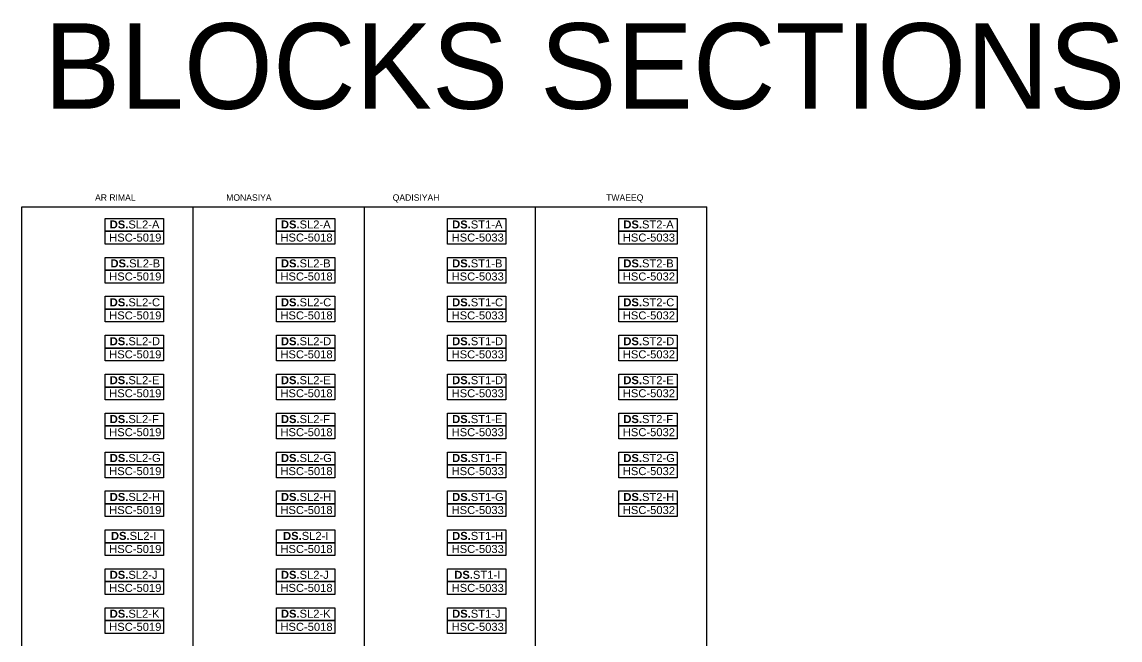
# Model space of a CAD drawing. Header units: metres. Extents: x -325 to 301, y -147 to 149.
# Drawn here: x -230.8 to -166.7, y 112.7 to 148.8 of the extents above; entities that cross this region are included whole.
import ezdxf

# ---------------------------------------------------------------- set-up
doc = ezdxf.new("R2010")
doc.units = ezdxf.units.M
doc.layers.add('A-KEYPLAN DS', color=7, linetype='Continuous', true_color=0xcc6600)
for name, color, linetype in [('A-KEYPLAN_HATCH', 7, 'Continuous'), ('A_TEXT_2', 7, 'Continuous'), ('EIT_0 Llegenda', 7, 'Continuous')]:
    doc.layers.add(name, color=color, linetype=linetype)
doc.styles.get("Standard").update_dxf_attribs({"font": 'arial.ttf'})
doc.styles.add('x-llegenda materials$0$ENGRAVERS', font='TT0586M.TTF')

# ---------------------------------------------------------------- blocks, each defined once
blk = doc.blocks.new('DA_SL2_A_RIM')
at = {"layer": 'A-KEYPLAN DS'}
for points in [[(3.408, 0.75), (6.816, 0.75), (6.816, 0), (3.408, 0)], [(3.408, 0), (6.816, 0), (6.816, -0.75), (3.408, -0.75)]]:
    blk.add_lwpolyline(points, close=True, dxfattribs=at)
at = {"layer": 'A_TEXT_2', "attachment_point": 1}
for s, insert, char_height in [('{\\fArial|b1|i0|c0|p34;DS.}SL2-A', (3.674, 0.634), 0.46757), ('HSC-5019', (3.642, -0.131), 0.4676)]:
    blk.add_mtext_dynamic_manual_height_columns(s, width=2.72351, gutter_width=2.805, heights=[0], dxfattribs=dict(at, insert=insert, char_height=char_height))
blk = doc.blocks.new('DA_SL2_B_RIM')
at = {"layer": 'A-KEYPLAN DS'}
for points in [[(3.408, 0.75), (6.816, 0.75), (6.816, 0), (3.408, 0)], [(3.408, 0), (6.816, 0), (6.816, -0.75), (3.408, -0.75)]]:
    blk.add_lwpolyline(points, close=True, dxfattribs=at)
at = {"layer": 'A_TEXT_2', "attachment_point": 1}
for s, insert, char_height in [('{\\fArial|b1|i0|c0|p34;DS.}SL2-B', (3.717, 0.634), 0.46757), ('HSC-5019', (3.642, -0.131), 0.4676)]:
    blk.add_mtext_dynamic_manual_height_columns(s, width=2.72351, gutter_width=2.805, heights=[0], dxfattribs=dict(at, insert=insert, char_height=char_height))
blk = doc.blocks.new('DA_SL2_C_RIM')
at = {"layer": 'A-KEYPLAN DS'}
for points in [[(3.408, 0.75), (6.816, 0.75), (6.816, 0), (3.408, 0)], [(3.408, 0), (6.816, 0), (6.816, -0.75), (3.408, -0.75)]]:
    blk.add_lwpolyline(points, close=True, dxfattribs=at)
at = {"layer": 'A_TEXT_2', "attachment_point": 1}
for s, insert, char_height in [('{\\fArial|b1|i0|c0|p34;DS.}SL2-C', (3.674, 0.634), 0.46757), ('HSC-5019', (3.642, -0.131), 0.4676)]:
    blk.add_mtext_dynamic_manual_height_columns(s, width=2.72351, gutter_width=2.805, heights=[0], dxfattribs=dict(at, insert=insert, char_height=char_height))
blk = doc.blocks.new('DA_SL2_D_RIM')
at = {"layer": 'A-KEYPLAN DS'}
for points in [[(3.408, 0.75), (6.816, 0.75), (6.816, 0), (3.408, 0)], [(3.408, 0), (6.816, 0), (6.816, -0.75), (3.408, -0.75)]]:
    blk.add_lwpolyline(points, close=True, dxfattribs=at)
at = {"layer": 'A_TEXT_2', "attachment_point": 1}
for s, insert, char_height in [('{\\fArial|b1|i0|c0|p34;DS.}SL2-D', (3.674, 0.634), 0.46757), ('HSC-5019', (3.642, -0.131), 0.4676)]:
    blk.add_mtext_dynamic_manual_height_columns(s, width=2.72351, gutter_width=2.805, heights=[0], dxfattribs=dict(at, insert=insert, char_height=char_height))
blk = doc.blocks.new('DA_SL2_E_RIM')
at = {"layer": 'A-KEYPLAN DS'}
for points in [[(3.408, 0.75), (6.816, 0.75), (6.816, 0), (3.408, 0)], [(3.408, 0), (6.816, 0), (6.816, -0.75), (3.408, -0.75)]]:
    blk.add_lwpolyline(points, close=True, dxfattribs=at)
at = {"layer": 'A_TEXT_2', "attachment_point": 1}
for s, insert, char_height in [('{\\fArial|b1|i0|c0|p34;DS.}SL2-E', (3.674, 0.634), 0.46757), ('HSC-5019', (3.642, -0.131), 0.4676)]:
    blk.add_mtext_dynamic_manual_height_columns(s, width=2.72351, gutter_width=2.805, heights=[0], dxfattribs=dict(at, insert=insert, char_height=char_height))
blk = doc.blocks.new('DA_SL2_F_RIM')
at = {"layer": 'A-KEYPLAN DS'}
for points in [[(3.408, 0.75), (6.816, 0.75), (6.816, 0), (3.408, 0)], [(3.408, 0), (6.816, 0), (6.816, -0.75), (3.408, -0.75)]]:
    blk.add_lwpolyline(points, close=True, dxfattribs=at)
at = {"layer": 'A_TEXT_2', "attachment_point": 1}
for s, insert, char_height in [('{\\fArial|b1|i0|c0|p34;DS.}SL2-F', (3.674, 0.634), 0.46757), ('HSC-5019', (3.642, -0.131), 0.4676)]:
    blk.add_mtext_dynamic_manual_height_columns(s, width=2.72351, gutter_width=2.805, heights=[0], dxfattribs=dict(at, insert=insert, char_height=char_height))
blk = doc.blocks.new('DA_SL2_G_RIM')
at = {"layer": 'A-KEYPLAN DS'}
for points in [[(3.408, 0.75), (6.816, 0.75), (6.816, 0), (3.408, 0)], [(3.408, 0), (6.816, 0), (6.816, -0.75), (3.408, -0.75)]]:
    blk.add_lwpolyline(points, close=True, dxfattribs=at)
at = {"layer": 'A_TEXT_2', "attachment_point": 1}
for s, insert, char_height in [('{\\fArial|b1|i0|c0|p34;DS.}SL2-G', (3.674, 0.634), 0.46757), ('HSC-5019', (3.642, -0.131), 0.4676)]:
    blk.add_mtext_dynamic_manual_height_columns(s, width=2.72351, gutter_width=2.805, heights=[0], dxfattribs=dict(at, insert=insert, char_height=char_height))
blk = doc.blocks.new('DA_SL2_H_RIM')
at = {"layer": 'A-KEYPLAN DS'}
for points in [[(3.408, 0.75), (6.816, 0.75), (6.816, 0), (3.408, 0)], [(3.408, 0), (6.816, 0), (6.816, -0.75), (3.408, -0.75)]]:
    blk.add_lwpolyline(points, close=True, dxfattribs=at)
at = {"layer": 'A_TEXT_2', "attachment_point": 1}
for s, insert, char_height in [('{\\fArial|b1|i0|c0|p34;DS.}SL2-H', (3.674, 0.634), 0.46757), ('HSC-5019', (3.642, -0.131), 0.4676)]:
    blk.add_mtext_dynamic_manual_height_columns(s, width=2.72351, gutter_width=2.805, heights=[0], dxfattribs=dict(at, insert=insert, char_height=char_height))
blk = doc.blocks.new('DA_SL2_I_RIM')
at = {"layer": 'A-KEYPLAN DS'}
for points in [[(3.408, 0.75), (6.816, 0.75), (6.816, 0), (3.408, 0)], [(3.408, 0), (6.816, 0), (6.816, -0.75), (3.408, -0.75)]]:
    blk.add_lwpolyline(points, close=True, dxfattribs=at)
at = {"layer": 'A_TEXT_2', "attachment_point": 1}
for s, insert, char_height in [('{\\fArial|b1|i0|c0|p34;DS.}SL2-I', (3.746, 0.634), 0.46757), ('HSC-5019', (3.642, -0.131), 0.4676)]:
    blk.add_mtext_dynamic_manual_height_columns(s, width=2.72351, gutter_width=2.805, heights=[0], dxfattribs=dict(at, insert=insert, char_height=char_height))
blk = doc.blocks.new('DA_SL2_J_RIM')
at = {"layer": 'A-KEYPLAN DS'}
for points in [[(3.408, 0.75), (6.816, 0.75), (6.816, 0), (3.408, 0)], [(3.408, 0), (6.816, 0), (6.816, -0.75), (3.408, -0.75)]]:
    blk.add_lwpolyline(points, close=True, dxfattribs=at)
at = {"layer": 'A_TEXT_2', "attachment_point": 1}
for s, insert, char_height in [('{\\fArial|b1|i0|c0|p34;DS.}SL2-J', (3.674, 0.634), 0.46757), ('HSC-5019', (3.642, -0.131), 0.4676)]:
    blk.add_mtext_dynamic_manual_height_columns(s, width=2.72351, gutter_width=2.805, heights=[0], dxfattribs=dict(at, insert=insert, char_height=char_height))
blk = doc.blocks.new('DA_SL2_K_RIM')
at = {"layer": 'A-KEYPLAN DS'}
for points in [[(3.408, 0.75), (6.816, 0.75), (6.816, 0), (3.408, 0)], [(3.408, 0), (6.816, 0), (6.816, -0.75), (3.408, -0.75)]]:
    blk.add_lwpolyline(points, close=True, dxfattribs=at)
at = {"layer": 'A_TEXT_2', "attachment_point": 1}
for s, insert, char_height in [('{\\fArial|b1|i0|c0|p34;DS.}SL2-K', (3.674, 0.634), 0.46757), ('HSC-5019', (3.642, -0.131), 0.4676)]:
    blk.add_mtext_dynamic_manual_height_columns(s, width=2.72351, gutter_width=2.805, heights=[0], dxfattribs=dict(at, insert=insert, char_height=char_height))
blk = doc.blocks.new('DS_SL2_A_MON')
at = {"layer": 'A-KEYPLAN DS'}
for points in [[(0, 0.75), (3.408, 0.75), (3.408, 0), (0, 0)], [(0, 0), (3.408, 0), (3.408, -0.75), (0, -0.75)]]:
    blk.add_lwpolyline(points, close=True, dxfattribs=at)
at = {"layer": 'A_TEXT_2', "attachment_point": 1}
for s, insert, char_height in [('{\\fArial|b1|i0|c0|p34;DS.}SL2-A', (0.266, 0.634), 0.46757), ('HSC-5018', (0.234, -0.131), 0.4676)]:
    blk.add_mtext_dynamic_manual_height_columns(s, width=2.72351, gutter_width=2.805, heights=[0], dxfattribs=dict(at, insert=insert, char_height=char_height))
blk = doc.blocks.new('DS_SL2_B_MON')
at = {"layer": 'A-KEYPLAN DS'}
for points in [[(0, 0.75), (3.408, 0.75), (3.408, 0), (0, 0)], [(0, 0), (3.408, 0), (3.408, -0.75), (0, -0.75)]]:
    blk.add_lwpolyline(points, close=True, dxfattribs=at)
at = {"layer": 'A_TEXT_2', "attachment_point": 1}
for s, insert, char_height in [('{\\fArial|b1|i0|c0|p34;DS.}SL2-B', (0.266, 0.634), 0.46757), ('HSC-5018', (0.234, -0.131), 0.4676)]:
    blk.add_mtext_dynamic_manual_height_columns(s, width=2.72351, gutter_width=2.805, heights=[0], dxfattribs=dict(at, insert=insert, char_height=char_height))
blk = doc.blocks.new('DS_SL2_C_MON')
at = {"layer": 'A-KEYPLAN DS'}
for points in [[(0, 0.75), (3.408, 0.75), (3.408, 0), (0, 0)], [(0, 0), (3.408, 0), (3.408, -0.75), (0, -0.75)]]:
    blk.add_lwpolyline(points, close=True, dxfattribs=at)
at = {"layer": 'A_TEXT_2', "attachment_point": 1}
for s, insert, char_height in [('{\\fArial|b1|i0|c0|p34;DS.}SL2-C', (0.266, 0.634), 0.46757), ('HSC-5018', (0.234, -0.131), 0.4676)]:
    blk.add_mtext_dynamic_manual_height_columns(s, width=2.72351, gutter_width=2.805, heights=[0], dxfattribs=dict(at, insert=insert, char_height=char_height))
blk = doc.blocks.new('DS_SL2_D_MON')
at = {"layer": 'A-KEYPLAN DS'}
for points in [[(0, 0.75), (3.408, 0.75), (3.408, 0), (0, 0)], [(0, 0), (3.408, 0), (3.408, -0.75), (0, -0.75)]]:
    blk.add_lwpolyline(points, close=True, dxfattribs=at)
at = {"layer": 'A_TEXT_2', "attachment_point": 1}
for s, insert, char_height in [('{\\fArial|b1|i0|c0|p34;DS.}SL2-D', (0.266, 0.634), 0.46757), ('HSC-5018', (0.234, -0.131), 0.4676)]:
    blk.add_mtext_dynamic_manual_height_columns(s, width=2.72351, gutter_width=2.805, heights=[0], dxfattribs=dict(at, insert=insert, char_height=char_height))
blk = doc.blocks.new('DS_SL2_E_MON')
at = {"layer": 'A-KEYPLAN DS'}
for points in [[(0, 0.75), (3.408, 0.75), (3.408, 0), (0, 0)], [(0, 0), (3.408, 0), (3.408, -0.75), (0, -0.75)]]:
    blk.add_lwpolyline(points, close=True, dxfattribs=at)
at = {"layer": 'A_TEXT_2', "attachment_point": 1}
for s, insert, char_height in [('{\\fArial|b1|i0|c0|p34;DS.}SL2-E', (0.266, 0.634), 0.46757), ('HSC-5018', (0.234, -0.131), 0.4676)]:
    blk.add_mtext_dynamic_manual_height_columns(s, width=2.72351, gutter_width=2.805, heights=[0], dxfattribs=dict(at, insert=insert, char_height=char_height))
blk = doc.blocks.new('DS_SL2_F_MON')
at = {"layer": 'A-KEYPLAN DS'}
for points in [[(0, 0.75), (3.408, 0.75), (3.408, 0), (0, 0)], [(0, 0), (3.408, 0), (3.408, -0.75), (0, -0.75)]]:
    blk.add_lwpolyline(points, close=True, dxfattribs=at)
at = {"layer": 'A_TEXT_2', "attachment_point": 1}
for s, insert, char_height in [('{\\fArial|b1|i0|c0|p34;DS.}SL2-F', (0.266, 0.634), 0.46757), ('HSC-5018', (0.234, -0.131), 0.4676)]:
    blk.add_mtext_dynamic_manual_height_columns(s, width=2.72351, gutter_width=2.805, heights=[0], dxfattribs=dict(at, insert=insert, char_height=char_height))
blk = doc.blocks.new('DS_SL2_G_MON')
at = {"layer": 'A-KEYPLAN DS'}
for points in [[(0, 0.75), (3.408, 0.75), (3.408, 0), (0, 0)], [(0, 0), (3.408, 0), (3.408, -0.75), (0, -0.75)]]:
    blk.add_lwpolyline(points, close=True, dxfattribs=at)
at = {"layer": 'A_TEXT_2', "attachment_point": 1}
for s, insert, char_height in [('{\\fArial|b1|i0|c0|p34;DS.}SL2-G', (0.266, 0.634), 0.46757), ('HSC-5018', (0.234, -0.131), 0.4676)]:
    blk.add_mtext_dynamic_manual_height_columns(s, width=2.72351, gutter_width=2.805, heights=[0], dxfattribs=dict(at, insert=insert, char_height=char_height))
blk = doc.blocks.new('DS_SL2_H_MON')
at = {"layer": 'A-KEYPLAN DS'}
for points in [[(0, 0.75), (3.408, 0.75), (3.408, 0), (0, 0)], [(0, 0), (3.408, 0), (3.408, -0.75), (0, -0.75)]]:
    blk.add_lwpolyline(points, close=True, dxfattribs=at)
at = {"layer": 'A_TEXT_2', "attachment_point": 1}
for s, insert, char_height in [('{\\fArial|b1|i0|c0|p34;DS.}SL2-H', (0.266, 0.634), 0.46757), ('HSC-5018', (0.234, -0.131), 0.4676)]:
    blk.add_mtext_dynamic_manual_height_columns(s, width=2.72351, gutter_width=2.805, heights=[0], dxfattribs=dict(at, insert=insert, char_height=char_height))
blk = doc.blocks.new('DS_SL2_I_MON')
at = {"layer": 'A-KEYPLAN DS'}
for points in [[(0, 0.75), (3.408, 0.75), (3.408, 0), (0, 0)], [(0, 0), (3.408, 0), (3.408, -0.75), (0, -0.75)]]:
    blk.add_lwpolyline(points, close=True, dxfattribs=at)
at = {"layer": 'A_TEXT_2', "attachment_point": 1}
for s, insert, char_height in [('{\\fArial|b1|i0|c0|p34;DS.}SL2-I', (0.391, 0.634), 0.46757), ('HSC-5018', (0.234, -0.131), 0.4676)]:
    blk.add_mtext_dynamic_manual_height_columns(s, width=2.72351, gutter_width=2.805, heights=[0], dxfattribs=dict(at, insert=insert, char_height=char_height))
blk = doc.blocks.new('DS_SL2_J_MON')
at = {"layer": 'A-KEYPLAN DS'}
for points in [[(0, 0.75), (3.408, 0.75), (3.408, 0), (0, 0)], [(0, 0), (3.408, 0), (3.408, -0.75), (0, -0.75)]]:
    blk.add_lwpolyline(points, close=True, dxfattribs=at)
at = {"layer": 'A_TEXT_2', "attachment_point": 1}
for s, insert, char_height in [('{\\fArial|b1|i0|c0|p34;DS.}SL2-J', (0.266, 0.634), 0.46757), ('HSC-5018', (0.234, -0.131), 0.4676)]:
    blk.add_mtext_dynamic_manual_height_columns(s, width=2.72351, gutter_width=2.805, heights=[0], dxfattribs=dict(at, insert=insert, char_height=char_height))
blk = doc.blocks.new('DS_SL2_K_MON')
at = {"layer": 'A-KEYPLAN DS'}
for points in [[(0, 0.75), (3.408, 0.75), (3.408, 0), (0, 0)], [(0, 0), (3.408, 0), (3.408, -0.75), (0, -0.75)]]:
    blk.add_lwpolyline(points, close=True, dxfattribs=at)
at = {"layer": 'A_TEXT_2', "attachment_point": 1}
for s, insert, char_height in [('{\\fArial|b1|i0|c0|p34;DS.}SL2-K', (0.266, 0.634), 0.46757), ('HSC-5018', (0.234, -0.131), 0.4676)]:
    blk.add_mtext_dynamic_manual_height_columns(s, width=2.72351, gutter_width=2.805, heights=[0], dxfattribs=dict(at, insert=insert, char_height=char_height))
blk = doc.blocks.new('DS_ST1_A_QAD')
at = {"layer": 'A-KEYPLAN DS'}
for points in [[(0, 0.75), (3.408, 0.75), (3.408, 0), (0, 0)], [(0, 0), (3.408, 0), (3.408, -0.75), (0, -0.75)]]:
    blk.add_lwpolyline(points, close=True, dxfattribs=at)
at = {"layer": 'A_TEXT_2', "attachment_point": 1}
for s, insert, char_height in [('{\\fArial|b1|i0|c0|p34;DS.}ST1-A', (0.266, 0.634), 0.46757), ('HSC-5033', (0.234, -0.131), 0.4676)]:
    blk.add_mtext_dynamic_manual_height_columns(s, width=2.72351, gutter_width=2.805, heights=[0], dxfattribs=dict(at, insert=insert, char_height=char_height))
blk = doc.blocks.new('DS_ST1_B_QAD')
at = {"layer": 'A-KEYPLAN DS'}
for points in [[(0, 0.75), (3.408, 0.75), (3.408, 0), (0, 0)], [(0, 0), (3.408, 0), (3.408, -0.75), (0, -0.75)]]:
    blk.add_lwpolyline(points, close=True, dxfattribs=at)
at = {"layer": 'A_TEXT_2', "attachment_point": 1}
for s, insert, char_height in [('{\\fArial|b1|i0|c0|p34;DS.}ST1-B', (0.266, 0.634), 0.46757), ('HSC-5033', (0.234, -0.131), 0.4676)]:
    blk.add_mtext_dynamic_manual_height_columns(s, width=2.72351, gutter_width=2.805, heights=[0], dxfattribs=dict(at, insert=insert, char_height=char_height))
blk = doc.blocks.new('DS_ST1_C_QAD')
at = {"layer": 'A-KEYPLAN DS'}
for points in [[(0, 0.75), (3.408, 0.75), (3.408, 0), (0, 0)], [(0, 0), (3.408, 0), (3.408, -0.75), (0, -0.75)]]:
    blk.add_lwpolyline(points, close=True, dxfattribs=at)
at = {"layer": 'A_TEXT_2', "attachment_point": 1}
for s, insert, char_height in [('{\\fArial|b1|i0|c0|p34;DS.}ST1-C', (0.266, 0.634), 0.46757), ('HSC-5033', (0.234, -0.131), 0.4676)]:
    blk.add_mtext_dynamic_manual_height_columns(s, width=2.72351, gutter_width=2.805, heights=[0], dxfattribs=dict(at, insert=insert, char_height=char_height))
blk = doc.blocks.new('DS_ST1_D_QAD')
at = {"layer": 'A-KEYPLAN DS'}
for points in [[(0, 0.75), (3.408, 0.75), (3.408, 0), (0, 0)], [(0, 0), (3.408, 0), (3.408, -0.75), (0, -0.75)]]:
    blk.add_lwpolyline(points, close=True, dxfattribs=at)
at = {"layer": 'A_TEXT_2', "attachment_point": 1}
for s, insert, char_height in [('{\\fArial|b1|i0|c0|p34;DS.}ST1-D', (0.266, 0.634), 0.46757), ('HSC-5033', (0.234, -0.131), 0.4676)]:
    blk.add_mtext_dynamic_manual_height_columns(s, width=2.72351, gutter_width=2.805, heights=[0], dxfattribs=dict(at, insert=insert, char_height=char_height))
blk = doc.blocks.new('DS_ST1_D__QAD')
at = {"layer": 'A-KEYPLAN DS'}
for points in [[(0, 0.75), (3.408, 0.75), (3.408, 0), (0, 0)], [(0, 0), (3.408, 0), (3.408, -0.75), (0, -0.75)]]:
    blk.add_lwpolyline(points, close=True, dxfattribs=at)
at = {"layer": 'A_TEXT_2', "attachment_point": 1}
for s, insert, char_height in [("{\\fArial|b1|i0|c0|p34;DS.}ST1-D'", (0.266, 0.634), 0.46757), ('HSC-5033', (0.234, -0.131), 0.4676)]:
    blk.add_mtext_dynamic_manual_height_columns(s, width=2.72351, gutter_width=2.805, heights=[0], dxfattribs=dict(at, insert=insert, char_height=char_height))
blk = doc.blocks.new('DS_ST1_E_QAD')
at = {"layer": 'A-KEYPLAN DS'}
for points in [[(0, 0.75), (3.408, 0.75), (3.408, 0), (0, 0)], [(0, 0), (3.408, 0), (3.408, -0.75), (0, -0.75)]]:
    blk.add_lwpolyline(points, close=True, dxfattribs=at)
at = {"layer": 'A_TEXT_2', "attachment_point": 1}
for s, insert, char_height in [('{\\fArial|b1|i0|c0|p34;DS.}ST1-E', (0.266, 0.634), 0.46757), ('HSC-5033', (0.234, -0.131), 0.4676)]:
    blk.add_mtext_dynamic_manual_height_columns(s, width=2.72351, gutter_width=2.805, heights=[0], dxfattribs=dict(at, insert=insert, char_height=char_height))
blk = doc.blocks.new('DS_ST1_F_QAD')
at = {"layer": 'A-KEYPLAN DS'}
for points in [[(0, 0.75), (3.408, 0.75), (3.408, 0), (0, 0)], [(0, 0), (3.408, 0), (3.408, -0.75), (0, -0.75)]]:
    blk.add_lwpolyline(points, close=True, dxfattribs=at)
at = {"layer": 'A_TEXT_2', "attachment_point": 1}
for s, insert, char_height in [('{\\fArial|b1|i0|c0|p34;DS.}ST1-F', (0.266, 0.634), 0.46757), ('HSC-5033', (0.234, -0.131), 0.4676)]:
    blk.add_mtext_dynamic_manual_height_columns(s, width=2.72351, gutter_width=2.805, heights=[0], dxfattribs=dict(at, insert=insert, char_height=char_height))
blk = doc.blocks.new('DS_ST1_G_QAD')
at = {"layer": 'A-KEYPLAN DS'}
for points in [[(0, 0.75), (3.408, 0.75), (3.408, 0), (0, 0)], [(0, 0), (3.408, 0), (3.408, -0.75), (0, -0.75)]]:
    blk.add_lwpolyline(points, close=True, dxfattribs=at)
at = {"layer": 'A_TEXT_2', "attachment_point": 1}
for s, insert, char_height in [('{\\fArial|b1|i0|c0|p34;DS.}ST1-G', (0.266, 0.634), 0.46757), ('HSC-5033', (0.234, -0.131), 0.4676)]:
    blk.add_mtext_dynamic_manual_height_columns(s, width=2.72351, gutter_width=2.805, heights=[0], dxfattribs=dict(at, insert=insert, char_height=char_height))
blk = doc.blocks.new('DS_ST1_H_QAD')
at = {"layer": 'A-KEYPLAN DS'}
for points in [[(0, 0.75), (3.408, 0.75), (3.408, 0), (0, 0)], [(0, 0), (3.408, 0), (3.408, -0.75), (0, -0.75)]]:
    blk.add_lwpolyline(points, close=True, dxfattribs=at)
at = {"layer": 'A_TEXT_2', "attachment_point": 1}
for s, insert, char_height in [('{\\fArial|b1|i0|c0|p34;DS.}ST1-H', (0.266, 0.634), 0.46757), ('HSC-5033', (0.234, -0.131), 0.4676)]:
    blk.add_mtext_dynamic_manual_height_columns(s, width=2.72351, gutter_width=2.805, heights=[0], dxfattribs=dict(at, insert=insert, char_height=char_height))
blk = doc.blocks.new('DS_ST1_I_QAD')
at = {"layer": 'A-KEYPLAN DS'}
for points in [[(0, 0.75), (3.408, 0.75), (3.408, 0), (0, 0)], [(0, 0), (3.408, 0), (3.408, -0.75), (0, -0.75)]]:
    blk.add_lwpolyline(points, close=True, dxfattribs=at)
at = {"layer": 'A_TEXT_2', "attachment_point": 1}
for s, insert, char_height in [('{\\fArial|b1|i0|c0|p34;DS.}ST1-I', (0.391, 0.634), 0.46757), ('HSC-5033', (0.234, -0.131), 0.4676)]:
    blk.add_mtext_dynamic_manual_height_columns(s, width=2.72351, gutter_width=2.805, heights=[0], dxfattribs=dict(at, insert=insert, char_height=char_height))
blk = doc.blocks.new('DS_ST1_J_QAD')
at = {"layer": 'A-KEYPLAN DS'}
for points in [[(0, 0.75), (3.408, 0.75), (3.408, 0), (0, 0)], [(0, 0), (3.408, 0), (3.408, -0.75), (0, -0.75)]]:
    blk.add_lwpolyline(points, close=True, dxfattribs=at)
at = {"layer": 'A_TEXT_2', "attachment_point": 1}
for s, insert, char_height in [('{\\fArial|b1|i0|c0|p34;DS.}ST1-J', (0.266, 0.634), 0.46757), ('HSC-5033', (0.234, -0.131), 0.4676)]:
    blk.add_mtext_dynamic_manual_height_columns(s, width=2.72351, gutter_width=2.805, heights=[0], dxfattribs=dict(at, insert=insert, char_height=char_height))
blk = doc.blocks.new('DS_ST2_A_TWQ')
at = {"layer": 'A-KEYPLAN DS'}
for points in [[(0, 0.75), (3.408, 0.75), (3.408, 0), (0, 0)], [(0, 0), (3.408, 0), (3.408, -0.75), (0, -0.75)]]:
    blk.add_lwpolyline(points, close=True, dxfattribs=at)
at = {"layer": 'A_TEXT_2', "attachment_point": 1}
for s, insert, char_height in [('{\\fArial|b1|i0|c0|p34;DS.}ST2-A', (0.266, 0.634), 0.46757), ('HSC-5033', (0.234, -0.131), 0.4676)]:
    blk.add_mtext_dynamic_manual_height_columns(s, width=2.72351, gutter_width=2.805, heights=[0], dxfattribs=dict(at, insert=insert, char_height=char_height))
blk = doc.blocks.new('DS_ST2_B_TWQ')
at = {"layer": 'A-KEYPLAN DS'}
for points in [[(0, 0.75), (3.408, 0.75), (3.408, 0), (0, 0)], [(0, 0), (3.408, 0), (3.408, -0.75), (0, -0.75)]]:
    blk.add_lwpolyline(points, close=True, dxfattribs=at)
at = {"layer": 'A_TEXT_2', "attachment_point": 1}
for s, insert, char_height in [('{\\fArial|b1|i0|c0|p34;DS.}ST2-B', (0.266, 0.634), 0.46757), ('HSC-5032', (0.234, -0.131), 0.4676)]:
    blk.add_mtext_dynamic_manual_height_columns(s, width=2.72351, gutter_width=2.805, heights=[0], dxfattribs=dict(at, insert=insert, char_height=char_height))
blk = doc.blocks.new('DS_ST2_C_TWQ')
at = {"layer": 'A-KEYPLAN DS'}
for points in [[(0, 0.75), (3.408, 0.75), (3.408, 0), (0, 0)], [(0, 0), (3.408, 0), (3.408, -0.75), (0, -0.75)]]:
    blk.add_lwpolyline(points, close=True, dxfattribs=at)
at = {"layer": 'A_TEXT_2', "attachment_point": 1}
for s, insert, char_height in [('{\\fArial|b1|i0|c0|p34;DS.}ST2-C', (0.266, 0.634), 0.46757), ('HSC-5032', (0.234, -0.131), 0.4676)]:
    blk.add_mtext_dynamic_manual_height_columns(s, width=2.72351, gutter_width=2.805, heights=[0], dxfattribs=dict(at, insert=insert, char_height=char_height))
blk = doc.blocks.new('DS_ST2_D_TWQ')
at = {"layer": 'A-KEYPLAN DS'}
for points in [[(0, 0.75), (3.408, 0.75), (3.408, 0), (0, 0)], [(0, 0), (3.408, 0), (3.408, -0.75), (0, -0.75)]]:
    blk.add_lwpolyline(points, close=True, dxfattribs=at)
at = {"layer": 'A_TEXT_2', "attachment_point": 1}
for s, insert, char_height in [('{\\fArial|b1|i0|c0|p34;DS.}ST2-D', (0.266, 0.634), 0.46757), ('HSC-5032', (0.234, -0.131), 0.4676)]:
    blk.add_mtext_dynamic_manual_height_columns(s, width=2.72351, gutter_width=2.805, heights=[0], dxfattribs=dict(at, insert=insert, char_height=char_height))
blk = doc.blocks.new('DS_ST2_E_TWQ')
at = {"layer": 'A-KEYPLAN DS'}
for points in [[(0, 0.75), (3.408, 0.75), (3.408, 0), (0, 0)], [(0, 0), (3.408, 0), (3.408, -0.75), (0, -0.75)]]:
    blk.add_lwpolyline(points, close=True, dxfattribs=at)
at = {"layer": 'A_TEXT_2', "attachment_point": 1}
for s, insert, char_height in [('{\\fArial|b1|i0|c0|p34;DS.}ST2-E', (0.266, 0.634), 0.46757), ('HSC-5032', (0.234, -0.131), 0.4676)]:
    blk.add_mtext_dynamic_manual_height_columns(s, width=2.72351, gutter_width=2.805, heights=[0], dxfattribs=dict(at, insert=insert, char_height=char_height))
blk = doc.blocks.new('DS_ST2_F_TWQ')
at = {"layer": 'A-KEYPLAN DS'}
for points in [[(0, 0.75), (3.408, 0.75), (3.408, 0), (0, 0)], [(0, 0), (3.408, 0), (3.408, -0.75), (0, -0.75)]]:
    blk.add_lwpolyline(points, close=True, dxfattribs=at)
at = {"layer": 'A_TEXT_2', "attachment_point": 1}
for s, insert, char_height in [('{\\fArial|b1|i0|c0|p34;DS.}ST2-F', (0.266, 0.634), 0.46757), ('HSC-5032', (0.234, -0.131), 0.4676)]:
    blk.add_mtext_dynamic_manual_height_columns(s, width=2.72351, gutter_width=2.805, heights=[0], dxfattribs=dict(at, insert=insert, char_height=char_height))
blk = doc.blocks.new('DS_ST2_G_TWQ')
at = {"layer": 'A-KEYPLAN DS'}
for points in [[(0, 0.75), (3.408, 0.75), (3.408, 0), (0, 0)], [(0, 0), (3.408, 0), (3.408, -0.75), (0, -0.75)]]:
    blk.add_lwpolyline(points, close=True, dxfattribs=at)
at = {"layer": 'A_TEXT_2', "attachment_point": 1}
for s, insert, char_height in [('{\\fArial|b1|i0|c0|p34;DS.}ST2-G', (0.266, 0.634), 0.46757), ('HSC-5032', (0.234, -0.131), 0.4676)]:
    blk.add_mtext_dynamic_manual_height_columns(s, width=2.72351, gutter_width=2.805, heights=[0], dxfattribs=dict(at, insert=insert, char_height=char_height))
blk = doc.blocks.new('DS_ST2_H_TWQ')
at = {"layer": 'A-KEYPLAN DS'}
for points in [[(0, 0.75), (3.408, 0.75), (3.408, 0), (0, 0)], [(0, 0), (3.408, 0), (3.408, -0.75), (0, -0.75)]]:
    blk.add_lwpolyline(points, close=True, dxfattribs=at)
at = {"layer": 'A_TEXT_2', "attachment_point": 1}
for s, insert, char_height in [('{\\fArial|b1|i0|c0|p34;DS.}ST2-H', (0.266, 0.634), 0.46757), ('HSC-5032', (0.234, -0.131), 0.4676)]:
    blk.add_mtext_dynamic_manual_height_columns(s, width=2.72351, gutter_width=2.805, heights=[0], dxfattribs=dict(at, insert=insert, char_height=char_height))

msp = doc.modelspace()

# ---------------------------------------------------------------- linework, layer by layer
at = {"layer": 'A-KEYPLAN_HATCH'}
for points in [[(-230.811, 77.989), (-230.811, 137.989)], [(-230.811, 137.989), (-190.811, 137.989)], [(-230.811, 74.92), (-230.811, 137.989)], [(-220.811, 77.989), (-220.811, 137.989)], [(-220.811, 74.92), (-220.811, 137.989)], [(-210.811, 77.989), (-210.811, 137.989)], [(-210.811, 74.92), (-210.811, 137.989)], [(-210.811, 74.92), (-210.811, 137.989)], [(-200.811, 77.989), (-200.811, 137.989)], [(-200.811, 74.92), (-200.811, 137.989)], [(-190.811, 77.989), (-190.811, 137.989)], [(-190.811, 74.92), (-190.811, 137.989)]]:
    msp.add_lwpolyline(points, dxfattribs=at)

# ---------------------------------------------------------------- block references
for name, p in [('DS_ST2_A_TWQ', (-195.951, 136.557)), ('DS_ST2_B_TWQ', (-195.951, 134.282)), ('DS_ST2_C_TWQ', (-195.951, 132.008)), ('DS_ST2_D_TWQ', (-195.951, 129.733)), ('DS_ST2_E_TWQ', (-195.951, 127.458)), ('DS_ST2_F_TWQ', (-195.951, 125.183)), ('DS_ST2_G_TWQ', (-195.951, 122.909)), ('DS_ST2_H_TWQ', (-195.951, 120.634))]:
    msp.add_blockref(name, p)
for name, p in [('DA_SL2_A_RIM', (-229.359, 136.557)), ('DS_SL2_A_MON', (-215.951, 136.557)), ('DS_ST1_A_QAD', (-205.951, 136.557)), ('DA_SL2_B_RIM', (-229.359, 134.282)), ('DS_SL2_B_MON', (-215.951, 134.282)), ('DS_ST1_B_QAD', (-205.951, 134.282)), ('DA_SL2_C_RIM', (-229.359, 132.008)), ('DS_SL2_C_MON', (-215.951, 132.008)), ('DS_ST1_C_QAD', (-205.951, 132.008)), ('DA_SL2_D_RIM', (-229.359, 129.733)), ('DS_SL2_D_MON', (-215.951, 129.733)), ('DS_ST1_D_QAD', (-205.951, 129.733)), ('DA_SL2_E_RIM', (-229.359, 127.458)), ('DS_SL2_E_MON', (-215.951, 127.458)), ('DS_ST1_D__QAD', (-205.951, 127.458)), ('DA_SL2_F_RIM', (-229.359, 125.183)), ('DS_SL2_F_MON', (-215.951, 125.183)), ('DS_ST1_E_QAD', (-205.951, 125.183)), ('DA_SL2_G_RIM', (-229.359, 122.909)), ('DS_SL2_G_MON', (-215.951, 122.909)), ('DS_ST1_F_QAD', (-205.951, 122.909)), ('DA_SL2_H_RIM', (-229.359, 120.634)), ('DS_SL2_H_MON', (-215.951, 120.634)), ('DS_ST1_G_QAD', (-205.951, 120.634)), ('DA_SL2_I_RIM', (-229.359, 118.359)), ('DS_SL2_I_MON', (-215.951, 118.359)), ('DS_ST1_H_QAD', (-205.951, 118.359)), ('DA_SL2_J_RIM', (-229.359, 116.084)), ('DS_SL2_J_MON', (-215.951, 116.084)), ('DS_ST1_I_QAD', (-205.951, 116.084)), ('DA_SL2_K_RIM', (-229.359, 113.81)), ('DS_SL2_K_MON', (-215.951, 113.81)), ('DS_ST1_J_QAD', (-205.951, 113.81))]:
    msp.add_blockref(name, p, dxfattribs=at)

# ---------------------------------------------------------------- texts
at = {"layer": 'A-KEYPLAN_HATCH', "char_height": 0.375, "width": 19.2101, "attachment_point": 1, "style": 'x-llegenda materials$0$ENGRAVERS'}
for s, insert in [('AR RIMAL', (-226.542, 138.716)), ('MONASIYA', (-218.88, 138.716)), ('QADISIYAH', (-209.157, 138.716)), ('QADISIYAH', (-209.157, 138.716)), ('TWAEEQ', (-196.689, 138.716))]:
    msp.add_mtext(s, dxfattribs=dict(at, insert=insert))
at = {"layer": 'EIT_0 Llegenda', "insert": (-229.53, 148.716), "char_height": 5, "width": 112.20229, "attachment_point": 1, "style": 'x-llegenda materials$0$ENGRAVERS'}
msp.add_mtext('BLOCKS SECTIONS', dxfattribs=at)

doc.saveas('drawing.dxf')
